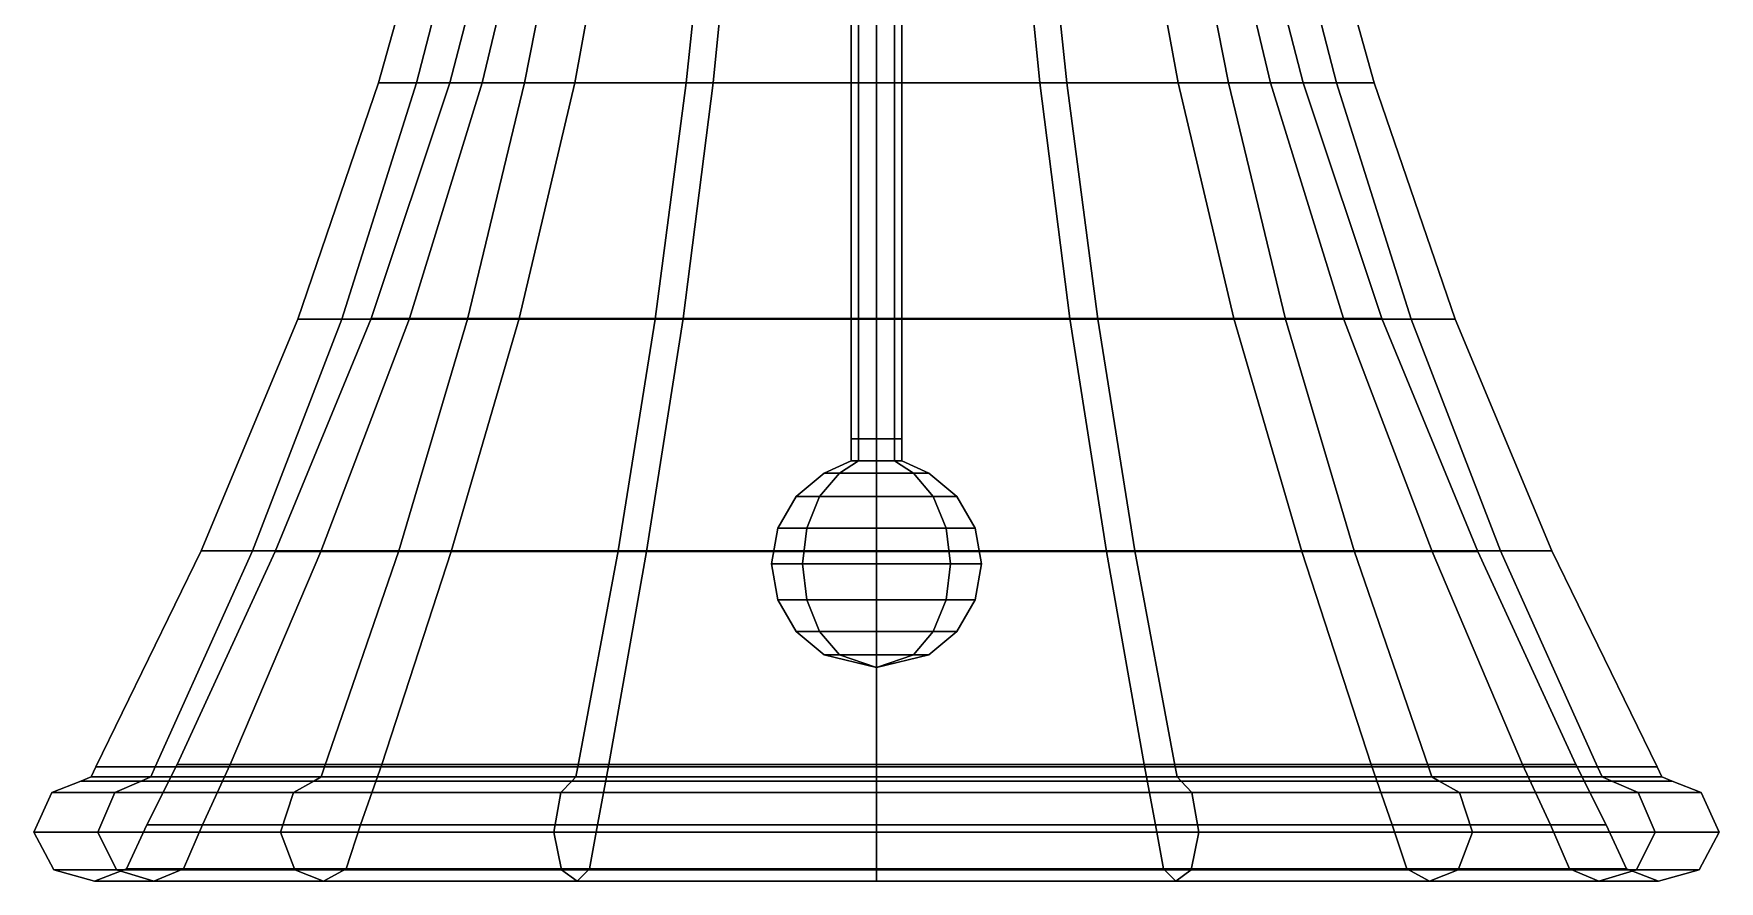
# Model space of a CAD drawing. Header units: metres. Extents: x -14.1 to 14.1, y -13.2 to 13.2.
# Drawn here: x 0.429 to 1.174, y -2.33 to -1.955 of the extents above; entities that cross this region are included whole.
import ezdxf

# ---------------------------------------------------------------- set-up
doc = ezdxf.new("R2010")
doc.units = ezdxf.units.M

msp = doc.modelspace()

# ---------------------------------------------------------------- linework, layer by layer
at = {"layer": 'bell3', "color": 25}
for points in [[(0.613069, -1.97705, 17.4095), (0.641111, -1.86886, 17.4095), (0.65332, -1.86886, 17.4709), (0.62738, -1.97705, 17.4816)], [(0.62738, -1.97705, 17.3374), (0.65332, -1.86886, 17.3481), (0.641111, -1.86886, 17.4095), (0.613069, -1.97705, 17.4095)], [(0.62738, -1.97705, 17.4816), (0.65332, -1.86886, 17.4709), (0.68807, -1.86886, 17.523), (0.668258, -1.97705, 17.5428)], [(0.668258, -1.97705, 17.2762), (0.68807, -1.86886, 17.296), (0.65332, -1.86886, 17.3481), (0.62738, -1.97705, 17.3374)], [(0.668258, -1.97705, 17.5428), (0.68807, -1.86886, 17.523), (0.740128, -1.86886, 17.5577), (0.729396, -1.97705, 17.5836)], [(0.729396, -1.97705, 17.2354), (0.740128, -1.86886, 17.2613), (0.68807, -1.86886, 17.296), (0.668258, -1.97705, 17.2762)], [(0.729396, -1.97705, 17.5836), (0.740128, -1.86886, 17.5577), (0.801535, -1.86886, 17.57), (0.801535, -1.97705, 17.598)], [(0.801535, -1.97705, 17.221), (0.801535, -1.86886, 17.2491), (0.740128, -1.86886, 17.2613), (0.729396, -1.97705, 17.2354)], [(0.873674, -1.97705, 17.2354), (0.86294, -1.86886, 17.2613), (0.801535, -1.86886, 17.2491), (0.801535, -1.97705, 17.221)], [(0.801535, -1.97705, 17.598), (0.801535, -1.86886, 17.57), (0.86294, -1.86886, 17.5577), (0.873674, -1.97705, 17.5836)], [(0.934855, -1.97705, 17.2762), (0.914998, -1.86886, 17.296), (0.86294, -1.86886, 17.2613), (0.873674, -1.97705, 17.2354)], [(0.873674, -1.97705, 17.5836), (0.86294, -1.86886, 17.5577), (0.914998, -1.86886, 17.523), (0.934855, -1.97705, 17.5428)], [(0.975688, -1.97705, 17.3374), (0.949794, -1.86886, 17.3481), (0.914998, -1.86886, 17.296), (0.934855, -1.97705, 17.2762)], [(0.934855, -1.97705, 17.5428), (0.914998, -1.86886, 17.523), (0.949794, -1.86886, 17.4709), (0.975688, -1.97705, 17.4816)], [(0.990044, -1.97705, 17.4095), (0.962003, -1.86886, 17.4095), (0.949794, -1.86886, 17.3481), (0.975688, -1.97705, 17.3374)], [(0.975688, -1.97705, 17.4816), (0.949794, -1.86886, 17.4709), (0.962003, -1.86886, 17.4095), (0.990044, -1.97705, 17.4095)], [(0.611235, -1.87101, 17.4095), (0.581584, -1.97705, 17.4095), (0.598355, -1.97705, 17.4937), (0.625727, -1.87101, 17.4823)], [(0.625727, -1.87101, 17.3367), (0.598355, -1.97705, 17.3253), (0.581584, -1.97705, 17.4095), (0.611235, -1.87101, 17.4095)], [(0.625727, -1.87101, 17.4823), (0.598355, -1.97705, 17.4937), (0.64603, -1.97705, 17.565), (0.666962, -1.87101, 17.5441)], [(0.666962, -1.87101, 17.2749), (0.64603, -1.97705, 17.254), (0.598355, -1.97705, 17.3253), (0.625727, -1.87101, 17.3367)], [(0.666962, -1.87101, 17.5441), (0.64603, -1.97705, 17.565), (0.71741, -1.97705, 17.6127), (0.728724, -1.87101, 17.5853)], [(0.728724, -1.87101, 17.2337), (0.71741, -1.97705, 17.2063), (0.64603, -1.97705, 17.254), (0.666962, -1.87101, 17.2749)], [(0.728724, -1.87101, 17.5853), (0.71741, -1.97705, 17.6127), (0.801535, -1.97705, 17.6295), (0.801535, -1.87101, 17.5998)], [(0.801535, -1.87101, 17.2192), (0.801535, -1.97705, 17.1896), (0.71741, -1.97705, 17.2063), (0.728724, -1.87101, 17.2337)], [(0.87439, -1.87101, 17.2337), (0.885704, -1.97705, 17.2063), (0.801535, -1.97705, 17.1896), (0.801535, -1.87101, 17.2192)], [(0.801535, -1.87101, 17.5998), (0.801535, -1.97705, 17.6295), (0.885704, -1.97705, 17.6127), (0.87439, -1.87101, 17.5853)], [(0.936108, -1.87101, 17.2749), (0.957084, -1.97705, 17.254), (0.885704, -1.97705, 17.2063), (0.87439, -1.87101, 17.2337)], [(0.87439, -1.87101, 17.5853), (0.885704, -1.97705, 17.6127), (0.957084, -1.97705, 17.565), (0.936108, -1.87101, 17.5441)], [(0.977343, -1.87101, 17.3367), (1.00476, -1.97705, 17.3253), (0.957084, -1.97705, 17.254), (0.936108, -1.87101, 17.2749)], [(0.936108, -1.87101, 17.5441), (0.957084, -1.97705, 17.565), (1.00476, -1.97705, 17.4937), (0.977343, -1.87101, 17.4823)], [(0.991878, -1.87101, 17.4095), (1.02148, -1.97705, 17.4095), (1.00476, -1.97705, 17.3253), (0.977343, -1.87101, 17.3367)], [(0.977343, -1.87101, 17.4823), (1.00476, -1.97705, 17.4937), (1.02148, -1.97705, 17.4095), (0.991878, -1.87101, 17.4095)], [(0.598355, -1.97705, 17.3253), (0.565393, -2.0813, 17.3117), (0.545939, -2.0813, 17.4095), (0.581584, -1.97705, 17.4095)], [(0.581584, -1.97705, 17.4095), (0.545939, -2.0813, 17.4095), (0.565393, -2.0813, 17.5073), (0.598355, -1.97705, 17.4937)], [(0.64603, -1.97705, 17.254), (0.620806, -2.0813, 17.2288), (0.565393, -2.0813, 17.3117), (0.598355, -1.97705, 17.3253)], [(0.598355, -1.97705, 17.4937), (0.565393, -2.0813, 17.5073), (0.620806, -2.0813, 17.5903), (0.64603, -1.97705, 17.565)], [(0.59527, -2.08103, 17.3241), (0.62738, -1.97705, 17.3374), (0.613069, -1.97705, 17.4095), (0.578275, -2.08103, 17.4095)], [(0.578275, -2.08103, 17.4095), (0.613069, -1.97705, 17.4095), (0.62738, -1.97705, 17.4816), (0.59527, -2.08103, 17.4949)], [(0.64366, -2.08103, 17.2516), (0.668258, -1.97705, 17.2762), (0.62738, -1.97705, 17.3374), (0.59527, -2.08103, 17.3241)], [(0.59527, -2.08103, 17.4949), (0.62738, -1.97705, 17.4816), (0.668258, -1.97705, 17.5428), (0.64366, -2.08103, 17.5674)], [(0.71741, -1.97705, 17.2063), (0.703724, -2.0813, 17.1734), (0.620806, -2.0813, 17.2288), (0.64603, -1.97705, 17.254)], [(0.64603, -1.97705, 17.565), (0.620806, -2.0813, 17.5903), (0.703724, -2.0813, 17.6457), (0.71741, -1.97705, 17.6127)], [(0.716112, -2.08103, 17.2032), (0.729396, -1.97705, 17.2354), (0.668258, -1.97705, 17.2762), (0.64366, -2.08103, 17.2516)], [(0.64366, -2.08103, 17.5674), (0.668258, -1.97705, 17.5428), (0.729396, -1.97705, 17.5836), (0.716112, -2.08103, 17.6158)], [(0.801535, -1.97705, 17.1896), (0.801535, -2.0813, 17.1539), (0.703724, -2.0813, 17.1734), (0.71741, -1.97705, 17.2063)], [(0.71741, -1.97705, 17.6127), (0.703724, -2.0813, 17.6457), (0.801535, -2.0813, 17.6651), (0.801535, -1.97705, 17.6295)], [(0.801535, -2.08103, 17.1862), (0.801535, -1.97705, 17.221), (0.729396, -1.97705, 17.2354), (0.716112, -2.08103, 17.2032)], [(0.716112, -2.08103, 17.6158), (0.729396, -1.97705, 17.5836), (0.801535, -1.97705, 17.598), (0.801535, -2.08103, 17.6328)], [(0.801535, -1.97705, 17.6295), (0.801535, -2.0813, 17.6651), (0.899389, -2.0813, 17.6457), (0.885704, -1.97705, 17.6127)], [(0.885704, -1.97705, 17.2063), (0.899389, -2.0813, 17.1734), (0.801535, -2.0813, 17.1539), (0.801535, -1.97705, 17.1896)], [(0.801535, -2.08103, 17.6328), (0.801535, -1.97705, 17.598), (0.873674, -1.97705, 17.5836), (0.887002, -2.08103, 17.6158)], [(0.887002, -2.08103, 17.2032), (0.873674, -1.97705, 17.2354), (0.801535, -1.97705, 17.221), (0.801535, -2.08103, 17.1862)], [(0.887002, -2.08103, 17.6158), (0.873674, -1.97705, 17.5836), (0.934855, -1.97705, 17.5428), (0.959409, -2.08103, 17.5674)], [(0.959409, -2.08103, 17.2516), (0.934855, -1.97705, 17.2762), (0.873674, -1.97705, 17.2354), (0.887002, -2.08103, 17.2032)], [(0.885704, -1.97705, 17.6127), (0.899389, -2.0813, 17.6457), (0.982307, -2.0813, 17.5903), (0.957084, -1.97705, 17.565)], [(0.957084, -1.97705, 17.254), (0.982307, -2.0813, 17.2288), (0.899389, -2.0813, 17.1734), (0.885704, -1.97705, 17.2063)], [(0.959409, -2.08103, 17.5674), (0.934855, -1.97705, 17.5428), (0.975688, -1.97705, 17.4816), (1.00785, -2.08103, 17.4949)], [(1.00785, -2.08103, 17.3241), (0.975688, -1.97705, 17.3374), (0.934855, -1.97705, 17.2762), (0.959409, -2.08103, 17.2516)], [(0.957084, -1.97705, 17.565), (0.982307, -2.0813, 17.5903), (1.03772, -2.0813, 17.5073), (1.00476, -1.97705, 17.4937)], [(1.00476, -1.97705, 17.3253), (1.03772, -2.0813, 17.3117), (0.982307, -2.0813, 17.2288), (0.957084, -1.97705, 17.254)], [(1.00785, -2.08103, 17.4949), (0.975688, -1.97705, 17.4816), (0.990044, -1.97705, 17.4095), (1.02484, -2.08103, 17.4095)], [(1.02484, -2.08103, 17.4095), (0.990044, -1.97705, 17.4095), (0.975688, -1.97705, 17.3374), (1.00785, -2.08103, 17.3241)], [(1.00476, -1.97705, 17.4937), (1.03772, -2.0813, 17.5073), (1.05718, -2.0813, 17.4095), (1.02148, -1.97705, 17.4095)], [(1.02148, -1.97705, 17.4095), (1.05718, -2.0813, 17.4095), (1.03772, -2.0813, 17.3117), (1.00476, -1.97705, 17.3253)], [(0.545939, -2.0813, 17.4095), (0.503138, -2.18372, 17.4095), (0.525814, -2.18372, 17.5237), (0.565393, -2.0813, 17.5073)], [(0.565393, -2.0813, 17.3117), (0.525814, -2.18372, 17.2953), (0.503138, -2.18372, 17.4095), (0.545939, -2.0813, 17.4095)], [(0.565393, -2.0813, 17.5073), (0.525814, -2.18372, 17.5237), (0.590528, -2.18372, 17.6205), (0.620806, -2.0813, 17.5903)], [(0.620806, -2.0813, 17.2288), (0.590528, -2.18372, 17.1985), (0.525814, -2.18372, 17.2953), (0.565393, -2.0813, 17.3117)], [(0.535831, -2.18394, 17.4095), (0.578275, -2.08103, 17.4095), (0.59527, -2.08103, 17.4949), (0.556046, -2.18394, 17.5112)], [(0.556046, -2.18394, 17.3078), (0.59527, -2.08103, 17.3241), (0.578275, -2.08103, 17.4095), (0.535831, -2.18394, 17.4095)], [(0.556046, -2.18394, 17.5112), (0.59527, -2.08103, 17.4949), (0.64366, -2.08103, 17.5674), (0.613651, -2.18394, 17.5974)], [(0.613651, -2.18394, 17.2216), (0.64366, -2.08103, 17.2516), (0.59527, -2.08103, 17.3241), (0.556046, -2.18394, 17.3078)], [(0.620806, -2.0813, 17.5903), (0.590528, -2.18372, 17.6205), (0.687355, -2.18372, 17.6852), (0.703724, -2.0813, 17.6457)], [(0.703724, -2.0813, 17.1734), (0.687355, -2.18372, 17.1338), (0.590528, -2.18372, 17.1985), (0.620806, -2.0813, 17.2288)], [(0.613651, -2.18394, 17.5974), (0.64366, -2.08103, 17.5674), (0.716112, -2.08103, 17.6158), (0.699879, -2.18394, 17.655)], [(0.699879, -2.18394, 17.164), (0.716112, -2.08103, 17.2032), (0.64366, -2.08103, 17.2516), (0.613651, -2.18394, 17.2216)], [(0.703724, -2.0813, 17.6457), (0.687355, -2.18372, 17.6852), (0.801535, -2.18372, 17.7079), (0.801535, -2.0813, 17.6651)], [(0.801535, -2.0813, 17.1539), (0.801535, -2.18372, 17.1111), (0.687355, -2.18372, 17.1338), (0.703724, -2.0813, 17.1734)], [(0.699879, -2.18394, 17.655), (0.716112, -2.08103, 17.6158), (0.801535, -2.08103, 17.6328), (0.801535, -2.18394, 17.6752)], [(0.801535, -2.18394, 17.1438), (0.801535, -2.08103, 17.1862), (0.716112, -2.08103, 17.2032), (0.699879, -2.18394, 17.164)], [(0.903235, -2.18394, 17.164), (0.887002, -2.08103, 17.2032), (0.801535, -2.08103, 17.1862), (0.801535, -2.18394, 17.1438)], [(0.801535, -2.18394, 17.6752), (0.801535, -2.08103, 17.6328), (0.887002, -2.08103, 17.6158), (0.903235, -2.18394, 17.655)], [(0.899389, -2.0813, 17.1734), (0.915758, -2.18372, 17.1338), (0.801535, -2.18372, 17.1111), (0.801535, -2.0813, 17.1539)], [(0.801535, -2.0813, 17.6651), (0.801535, -2.18372, 17.7079), (0.915758, -2.18372, 17.6852), (0.899389, -2.0813, 17.6457)], [(0.989463, -2.18394, 17.2216), (0.959409, -2.08103, 17.2516), (0.887002, -2.08103, 17.2032), (0.903235, -2.18394, 17.164)], [(0.903235, -2.18394, 17.655), (0.887002, -2.08103, 17.6158), (0.959409, -2.08103, 17.5674), (0.989463, -2.18394, 17.5974)], [(0.982307, -2.0813, 17.2288), (1.01259, -2.18372, 17.1985), (0.915758, -2.18372, 17.1338), (0.899389, -2.0813, 17.1734)], [(0.899389, -2.0813, 17.6457), (0.915758, -2.18372, 17.6852), (1.01259, -2.18372, 17.6205), (0.982307, -2.0813, 17.5903)], [(1.04707, -2.18394, 17.3078), (1.00785, -2.08103, 17.3241), (0.959409, -2.08103, 17.2516), (0.989463, -2.18394, 17.2216)], [(0.989463, -2.18394, 17.5974), (0.959409, -2.08103, 17.5674), (1.00785, -2.08103, 17.4949), (1.04707, -2.18394, 17.5112)], [(1.03772, -2.0813, 17.3117), (1.07726, -2.18372, 17.2953), (1.01259, -2.18372, 17.1985), (0.982307, -2.0813, 17.2288)], [(0.982307, -2.0813, 17.5903), (1.01259, -2.18372, 17.6205), (1.07726, -2.18372, 17.5237), (1.03772, -2.0813, 17.5073)], [(1.06728, -2.18394, 17.4095), (1.02484, -2.08103, 17.4095), (1.00785, -2.08103, 17.3241), (1.04707, -2.18394, 17.3078)], [(1.04707, -2.18394, 17.5112), (1.00785, -2.08103, 17.4949), (1.02484, -2.08103, 17.4095), (1.06728, -2.18394, 17.4095)], [(1.05718, -2.0813, 17.4095), (1.09997, -2.18372, 17.4095), (1.07726, -2.18372, 17.2953), (1.03772, -2.0813, 17.3117)], [(1.03772, -2.0813, 17.5073), (1.07726, -2.18372, 17.5237), (1.09997, -2.18372, 17.4095), (1.05718, -2.0813, 17.4095)], [(0.525814, -2.18372, 17.2953), (0.482923, -2.27907, 17.2775), (0.456715, -2.27907, 17.4095), (0.503138, -2.18372, 17.4095)], [(0.503138, -2.18372, 17.4095), (0.456715, -2.27907, 17.4095), (0.482923, -2.27907, 17.5415), (0.525814, -2.18372, 17.5237)], [(0.590528, -2.18372, 17.1985), (0.557701, -2.27907, 17.1656), (0.482923, -2.27907, 17.2775), (0.525814, -2.18372, 17.2953)], [(0.525814, -2.18372, 17.5237), (0.482923, -2.27907, 17.5415), (0.557701, -2.27907, 17.6534), (0.590528, -2.18372, 17.6205)], [(0.516064, -2.27804, 17.2913), (0.556046, -2.18394, 17.3078), (0.535831, -2.18394, 17.4095), (0.492539, -2.27804, 17.4095)], [(0.492539, -2.27804, 17.4095), (0.535831, -2.18394, 17.4095), (0.556046, -2.18394, 17.5112), (0.516064, -2.27804, 17.5277)], [(0.583059, -2.27804, 17.191), (0.613651, -2.18394, 17.2216), (0.556046, -2.18394, 17.3078), (0.516064, -2.27804, 17.2913)], [(0.516064, -2.27804, 17.5277), (0.556046, -2.18394, 17.5112), (0.613651, -2.18394, 17.5974), (0.583059, -2.27804, 17.628)], [(0.687355, -2.18372, 17.1338), (0.669556, -2.27907, 17.0909), (0.557701, -2.27907, 17.1656), (0.590528, -2.18372, 17.1985)], [(0.590528, -2.18372, 17.6205), (0.557701, -2.27907, 17.6534), (0.669556, -2.27907, 17.7281), (0.687355, -2.18372, 17.6852)], [(0.683285, -2.27804, 17.124), (0.699879, -2.18394, 17.164), (0.613651, -2.18394, 17.2216), (0.583059, -2.27804, 17.191)], [(0.583059, -2.27804, 17.628), (0.613651, -2.18394, 17.5974), (0.699879, -2.18394, 17.655), (0.683285, -2.27804, 17.695)], [(0.801535, -2.18372, 17.1111), (0.801535, -2.27907, 17.0646), (0.669556, -2.27907, 17.0909), (0.687355, -2.18372, 17.1338)], [(0.687355, -2.18372, 17.6852), (0.669556, -2.27907, 17.7281), (0.801535, -2.27907, 17.7544), (0.801535, -2.18372, 17.7079)], [(0.801535, -2.27804, 17.1005), (0.801535, -2.18394, 17.1438), (0.699879, -2.18394, 17.164), (0.683285, -2.27804, 17.124)], [(0.683285, -2.27804, 17.695), (0.699879, -2.18394, 17.655), (0.801535, -2.18394, 17.6752), (0.801535, -2.27804, 17.7185)], [(0.801535, -2.18372, 17.7079), (0.801535, -2.27907, 17.7544), (0.933514, -2.27907, 17.7281), (0.915758, -2.18372, 17.6852)], [(0.915758, -2.18372, 17.1338), (0.933514, -2.27907, 17.0909), (0.801535, -2.27907, 17.0646), (0.801535, -2.18372, 17.1111)], [(0.801535, -2.27804, 17.7185), (0.801535, -2.18394, 17.6752), (0.903235, -2.18394, 17.655), (0.919783, -2.27804, 17.695)], [(0.919783, -2.27804, 17.124), (0.903235, -2.18394, 17.164), (0.801535, -2.18394, 17.1438), (0.801535, -2.27804, 17.1005)], [(0.919783, -2.27804, 17.695), (0.903235, -2.18394, 17.655), (0.989463, -2.18394, 17.5974), (1.02005, -2.27804, 17.628)], [(1.02005, -2.27804, 17.191), (0.989463, -2.18394, 17.2216), (0.903235, -2.18394, 17.164), (0.919783, -2.27804, 17.124)], [(0.915758, -2.18372, 17.6852), (0.933514, -2.27907, 17.7281), (1.04537, -2.27907, 17.6534), (1.01259, -2.18372, 17.6205)], [(1.01259, -2.18372, 17.1985), (1.04537, -2.27907, 17.1656), (0.933514, -2.27907, 17.0909), (0.915758, -2.18372, 17.1338)], [(1.02005, -2.27804, 17.628), (0.989463, -2.18394, 17.5974), (1.04707, -2.18394, 17.5112), (1.08701, -2.27804, 17.5277)], [(1.08701, -2.27804, 17.2913), (1.04707, -2.18394, 17.3078), (0.989463, -2.18394, 17.2216), (1.02005, -2.27804, 17.191)], [(1.01259, -2.18372, 17.6205), (1.04537, -2.27907, 17.6534), (1.12015, -2.27907, 17.5415), (1.07726, -2.18372, 17.5237)], [(1.07726, -2.18372, 17.2953), (1.12015, -2.27907, 17.2775), (1.04537, -2.27907, 17.1656), (1.01259, -2.18372, 17.1985)], [(1.08701, -2.27804, 17.5277), (1.04707, -2.18394, 17.5112), (1.06728, -2.18394, 17.4095), (1.11053, -2.27804, 17.4095)], [(1.11053, -2.27804, 17.4095), (1.06728, -2.18394, 17.4095), (1.04707, -2.18394, 17.3078), (1.08701, -2.27804, 17.2913)], [(1.07726, -2.18372, 17.5237), (1.12015, -2.27907, 17.5415), (1.1464, -2.27907, 17.4095), (1.09997, -2.18372, 17.4095)], [(1.09997, -2.18372, 17.4095), (1.1464, -2.27907, 17.4095), (1.12015, -2.27907, 17.2775), (1.07726, -2.18372, 17.2953)], [(0.479256, -2.30469, 17.4095), (0.492539, -2.27804, 17.4095), (0.516064, -2.27804, 17.5277), (0.503764, -2.30469, 17.5329)], [(0.503764, -2.30469, 17.2862), (0.516064, -2.27804, 17.2913), (0.492539, -2.27804, 17.4095), (0.479256, -2.30469, 17.4095)], [(0.503764, -2.30469, 17.5329), (0.516064, -2.27804, 17.5277), (0.583059, -2.27804, 17.628), (0.573623, -2.30469, 17.6374)], [(0.573623, -2.30469, 17.1816), (0.583059, -2.27804, 17.191), (0.516064, -2.27804, 17.2913), (0.503764, -2.30469, 17.2862)], [(0.573623, -2.30469, 17.6374), (0.583059, -2.27804, 17.628), (0.683285, -2.27804, 17.695), (0.678231, -2.30469, 17.7073)], [(0.678231, -2.30469, 17.1117), (0.683285, -2.27804, 17.124), (0.583059, -2.27804, 17.191), (0.573623, -2.30469, 17.1816)], [(0.678231, -2.30469, 17.7073), (0.683285, -2.27804, 17.695), (0.801535, -2.27804, 17.7185), (0.801535, -2.30469, 17.7318)], [(0.801535, -2.30469, 17.0872), (0.801535, -2.27804, 17.1005), (0.683285, -2.27804, 17.124), (0.678231, -2.30469, 17.1117)], [(0.924883, -2.30469, 17.1117), (0.919783, -2.27804, 17.124), (0.801535, -2.27804, 17.1005), (0.801535, -2.30469, 17.0872)], [(0.801535, -2.30469, 17.7318), (0.801535, -2.27804, 17.7185), (0.919783, -2.27804, 17.695), (0.924883, -2.30469, 17.7073)], [(1.02945, -2.30469, 17.1816), (1.02005, -2.27804, 17.191), (0.919783, -2.27804, 17.124), (0.924883, -2.30469, 17.1117)], [(0.924883, -2.30469, 17.7073), (0.919783, -2.27804, 17.695), (1.02005, -2.27804, 17.628), (1.02945, -2.30469, 17.6374)], [(1.09935, -2.30469, 17.2862), (1.08701, -2.27804, 17.2913), (1.02005, -2.27804, 17.191), (1.02945, -2.30469, 17.1816)], [(1.02945, -2.30469, 17.6374), (1.02005, -2.27804, 17.628), (1.08701, -2.27804, 17.5277), (1.09935, -2.30469, 17.5329)], [(1.12386, -2.30469, 17.4095), (1.11053, -2.27804, 17.4095), (1.08701, -2.27804, 17.2913), (1.09935, -2.30469, 17.2862)], [(1.09935, -2.30469, 17.5329), (1.08701, -2.27804, 17.5277), (1.11053, -2.27804, 17.4095), (1.12386, -2.30469, 17.4095)], [(0.449962, -2.28533, 17.4095), (0.437261, -2.29043, 17.4095), (0.464989, -2.29043, 17.5489), (0.476751, -2.28533, 17.544)], [(0.476751, -2.28533, 17.275), (0.464989, -2.29043, 17.2701), (0.437261, -2.29043, 17.4095), (0.449962, -2.28533, 17.4095)], [(0.454524, -2.2835, 17.4095), (0.480956, -2.2835, 17.2767), (0.476751, -2.28533, 17.275), (0.449962, -2.28533, 17.4095)], [(0.480956, -2.2835, 17.5423), (0.454524, -2.2835, 17.4095), (0.449962, -2.28533, 17.4095), (0.476751, -2.28533, 17.544)], [(0.482923, -2.27907, 17.5415), (0.456715, -2.27907, 17.4095), (0.454524, -2.2835, 17.4095), (0.480956, -2.2835, 17.5423)], [(0.456715, -2.27907, 17.4095), (0.482923, -2.27907, 17.2775), (0.480956, -2.2835, 17.2767), (0.454524, -2.2835, 17.4095)], [(0.476751, -2.28533, 17.544), (0.464989, -2.29043, 17.5489), (0.543926, -2.29043, 17.6671), (0.55296, -2.28533, 17.6581)], [(0.55296, -2.28533, 17.1609), (0.543926, -2.29043, 17.1519), (0.464989, -2.29043, 17.2701), (0.476751, -2.28533, 17.275)], [(0.480956, -2.2835, 17.2767), (0.556181, -2.2835, 17.1641), (0.55296, -2.28533, 17.1609), (0.476751, -2.28533, 17.275)], [(0.556181, -2.2835, 17.6549), (0.480956, -2.2835, 17.5423), (0.476751, -2.28533, 17.544), (0.55296, -2.28533, 17.6581)], [(0.557701, -2.27907, 17.6534), (0.482923, -2.27907, 17.5415), (0.480956, -2.2835, 17.5423), (0.556181, -2.2835, 17.6549)], [(0.482923, -2.27907, 17.2775), (0.557701, -2.27907, 17.1656), (0.556181, -2.2835, 17.1641), (0.480956, -2.2835, 17.2767)], [(0.55296, -2.28533, 17.6581), (0.543926, -2.29043, 17.6671), (0.662131, -2.29043, 17.7461), (0.667005, -2.28533, 17.7343)], [(0.667005, -2.28533, 17.0847), (0.662131, -2.29043, 17.0729), (0.543926, -2.29043, 17.1519), (0.55296, -2.28533, 17.1609)], [(0.556181, -2.2835, 17.1641), (0.66875, -2.2835, 17.0889), (0.667005, -2.28533, 17.0847), (0.55296, -2.28533, 17.1609)], [(0.66875, -2.2835, 17.7301), (0.556181, -2.2835, 17.6549), (0.55296, -2.28533, 17.6581), (0.667005, -2.28533, 17.7343)], [(0.669556, -2.27907, 17.7281), (0.557701, -2.27907, 17.6534), (0.556181, -2.2835, 17.6549), (0.66875, -2.2835, 17.7301)], [(0.557701, -2.27907, 17.1656), (0.669556, -2.27907, 17.0909), (0.66875, -2.2835, 17.0889), (0.556181, -2.2835, 17.1641)], [(0.667005, -2.28533, 17.7343), (0.662131, -2.29043, 17.7461), (0.801535, -2.29043, 17.7738), (0.801535, -2.28533, 17.7611)], [(0.801535, -2.28533, 17.0579), (0.801535, -2.29043, 17.0452), (0.662131, -2.29043, 17.0729), (0.667005, -2.28533, 17.0847)], [(0.66875, -2.2835, 17.0889), (0.801535, -2.2835, 17.0625), (0.801535, -2.28533, 17.0579), (0.667005, -2.28533, 17.0847)], [(0.801535, -2.2835, 17.7565), (0.66875, -2.2835, 17.7301), (0.667005, -2.28533, 17.7343), (0.801535, -2.28533, 17.7611)], [(0.801535, -2.27907, 17.7544), (0.669556, -2.27907, 17.7281), (0.66875, -2.2835, 17.7301), (0.801535, -2.2835, 17.7565)], [(0.669556, -2.27907, 17.0909), (0.801535, -2.27907, 17.0646), (0.801535, -2.2835, 17.0625), (0.66875, -2.2835, 17.0889)], [(0.801535, -2.27907, 17.0646), (0.933514, -2.27907, 17.0909), (0.934318, -2.2835, 17.0889), (0.801535, -2.2835, 17.0625)], [(0.933514, -2.27907, 17.7281), (0.801535, -2.27907, 17.7544), (0.801535, -2.2835, 17.7565), (0.934318, -2.2835, 17.7301)], [(0.934318, -2.2835, 17.7301), (0.801535, -2.2835, 17.7565), (0.801535, -2.28533, 17.7611), (0.936108, -2.28533, 17.7343)], [(0.801535, -2.2835, 17.0625), (0.934318, -2.2835, 17.0889), (0.936108, -2.28533, 17.0847), (0.801535, -2.28533, 17.0579)], [(0.936108, -2.28533, 17.0847), (0.940938, -2.29043, 17.0729), (0.801535, -2.29043, 17.0452), (0.801535, -2.28533, 17.0579)], [(0.801535, -2.28533, 17.7611), (0.801535, -2.29043, 17.7738), (0.940938, -2.29043, 17.7461), (0.936108, -2.28533, 17.7343)], [(0.933514, -2.27907, 17.0909), (1.04537, -2.27907, 17.1656), (1.04693, -2.2835, 17.1641), (0.934318, -2.2835, 17.0889)], [(1.04537, -2.27907, 17.6534), (0.933514, -2.27907, 17.7281), (0.934318, -2.2835, 17.7301), (1.04693, -2.2835, 17.6549)], [(1.04693, -2.2835, 17.6549), (0.934318, -2.2835, 17.7301), (0.936108, -2.28533, 17.7343), (1.05015, -2.28533, 17.6581)], [(0.934318, -2.2835, 17.0889), (1.04693, -2.2835, 17.1641), (1.05015, -2.28533, 17.1609), (0.936108, -2.28533, 17.0847)], [(1.05015, -2.28533, 17.1609), (1.05914, -2.29043, 17.1519), (0.940938, -2.29043, 17.0729), (0.936108, -2.28533, 17.0847)], [(0.936108, -2.28533, 17.7343), (0.940938, -2.29043, 17.7461), (1.05914, -2.29043, 17.6671), (1.05015, -2.28533, 17.6581)], [(1.04537, -2.27907, 17.1656), (1.12015, -2.27907, 17.2775), (1.12211, -2.2835, 17.2767), (1.04693, -2.2835, 17.1641)], [(1.12015, -2.27907, 17.5415), (1.04537, -2.27907, 17.6534), (1.04693, -2.2835, 17.6549), (1.12211, -2.2835, 17.5423)], [(1.12211, -2.2835, 17.5423), (1.04693, -2.2835, 17.6549), (1.05015, -2.28533, 17.6581), (1.12636, -2.28533, 17.544)], [(1.04693, -2.2835, 17.1641), (1.12211, -2.2835, 17.2767), (1.12636, -2.28533, 17.275), (1.05015, -2.28533, 17.1609)], [(1.12636, -2.28533, 17.275), (1.13812, -2.29043, 17.2701), (1.05914, -2.29043, 17.1519), (1.05015, -2.28533, 17.1609)], [(1.05015, -2.28533, 17.6581), (1.05914, -2.29043, 17.6671), (1.13812, -2.29043, 17.5489), (1.12636, -2.28533, 17.544)], [(1.12015, -2.27907, 17.2775), (1.1464, -2.27907, 17.4095), (1.14855, -2.2835, 17.4095), (1.12211, -2.2835, 17.2767)], [(1.1464, -2.27907, 17.4095), (1.12015, -2.27907, 17.5415), (1.12211, -2.2835, 17.5423), (1.14855, -2.2835, 17.4095)], [(1.14855, -2.2835, 17.4095), (1.12211, -2.2835, 17.5423), (1.12636, -2.28533, 17.544), (1.15311, -2.28533, 17.4095)], [(1.12211, -2.2835, 17.2767), (1.14855, -2.2835, 17.4095), (1.15311, -2.28533, 17.4095), (1.12636, -2.28533, 17.275)], [(1.15311, -2.28533, 17.4095), (1.16585, -2.29043, 17.4095), (1.13812, -2.29043, 17.2701), (1.12636, -2.28533, 17.275)], [(1.12636, -2.28533, 17.544), (1.13812, -2.29043, 17.5489), (1.16585, -2.29043, 17.4095), (1.15311, -2.28533, 17.4095)], [(0.464989, -2.29043, 17.2701), (0.45752, -2.30787, 17.267), (0.42921, -2.30787, 17.4095), (0.437261, -2.29043, 17.4095)], [(0.437261, -2.29043, 17.4095), (0.42921, -2.30787, 17.4095), (0.45752, -2.30787, 17.552), (0.464989, -2.29043, 17.5489)], [(0.543926, -2.29043, 17.1519), (0.538247, -2.30787, 17.1462), (0.45752, -2.30787, 17.267), (0.464989, -2.29043, 17.2701)], [(0.464989, -2.29043, 17.5489), (0.45752, -2.30787, 17.552), (0.538247, -2.30787, 17.6728), (0.543926, -2.29043, 17.6671)], [(0.662131, -2.29043, 17.0729), (0.659045, -2.30787, 17.0655), (0.538247, -2.30787, 17.1462), (0.543926, -2.29043, 17.1519)], [(0.543926, -2.29043, 17.6671), (0.538247, -2.30787, 17.6728), (0.659045, -2.30787, 17.7535), (0.662131, -2.29043, 17.7461)], [(0.801535, -2.29043, 17.0452), (0.801535, -2.30787, 17.0372), (0.659045, -2.30787, 17.0655), (0.662131, -2.29043, 17.0729)], [(0.662131, -2.29043, 17.7461), (0.659045, -2.30787, 17.7535), (0.801535, -2.30787, 17.7819), (0.801535, -2.29043, 17.7738)], [(0.801535, -2.29043, 17.7738), (0.801535, -2.30787, 17.7819), (0.944024, -2.30787, 17.7535), (0.940938, -2.29043, 17.7461)], [(0.940938, -2.29043, 17.0729), (0.944024, -2.30787, 17.0655), (0.801535, -2.30787, 17.0372), (0.801535, -2.29043, 17.0452)], [(0.940938, -2.29043, 17.7461), (0.944024, -2.30787, 17.7535), (1.06482, -2.30787, 17.6728), (1.05914, -2.29043, 17.6671)], [(1.05914, -2.29043, 17.1519), (1.06482, -2.30787, 17.1462), (0.944024, -2.30787, 17.0655), (0.940938, -2.29043, 17.0729)], [(1.05914, -2.29043, 17.6671), (1.06482, -2.30787, 17.6728), (1.14555, -2.30787, 17.552), (1.13812, -2.29043, 17.5489)], [(1.13812, -2.29043, 17.2701), (1.14555, -2.30787, 17.267), (1.06482, -2.30787, 17.1462), (1.05914, -2.29043, 17.1519)], [(1.13812, -2.29043, 17.5489), (1.14555, -2.30787, 17.552), (1.1739, -2.30787, 17.4095), (1.16585, -2.29043, 17.4095)], [(1.16585, -2.29043, 17.4095), (1.1739, -2.30787, 17.4095), (1.14555, -2.30787, 17.267), (1.13812, -2.29043, 17.2701)], [(0.42921, -2.30787, 17.4095), (0.43811, -2.32455, 17.4095), (0.465794, -2.32455, 17.5486), (0.45752, -2.30787, 17.552)], [(0.45752, -2.30787, 17.267), (0.465794, -2.32455, 17.2704), (0.43811, -2.32455, 17.4095), (0.42921, -2.30787, 17.4095)], [(0.45752, -2.30787, 17.552), (0.465794, -2.32455, 17.5486), (0.544553, -2.32455, 17.6665), (0.538247, -2.30787, 17.6728)], [(0.538247, -2.30787, 17.1462), (0.544553, -2.32455, 17.1525), (0.465794, -2.32455, 17.2704), (0.45752, -2.30787, 17.267)], [(0.495401, -2.3241, 17.2827), (0.503764, -2.30469, 17.2862), (0.479256, -2.30469, 17.4095), (0.470178, -2.3241, 17.4095)], [(0.470178, -2.3241, 17.4095), (0.479256, -2.30469, 17.4095), (0.503764, -2.30469, 17.5329), (0.495401, -2.3241, 17.5363)], [(0.567228, -2.3241, 17.1752), (0.573623, -2.30469, 17.1816), (0.503764, -2.30469, 17.2862), (0.495401, -2.3241, 17.2827)], [(0.495401, -2.3241, 17.5363), (0.503764, -2.30469, 17.5329), (0.573623, -2.30469, 17.6374), (0.567228, -2.3241, 17.6438)], [(0.538247, -2.30787, 17.6728), (0.544553, -2.32455, 17.6665), (0.662444, -2.32455, 17.7453), (0.659045, -2.30787, 17.7535)], [(0.659045, -2.30787, 17.0655), (0.662444, -2.32455, 17.0737), (0.544553, -2.32455, 17.1525), (0.538247, -2.30787, 17.1462)], [(0.674744, -2.3241, 17.1033), (0.678231, -2.30469, 17.1117), (0.573623, -2.30469, 17.1816), (0.567228, -2.3241, 17.1752)], [(0.567228, -2.3241, 17.6438), (0.573623, -2.30469, 17.6374), (0.678231, -2.30469, 17.7073), (0.674744, -2.3241, 17.7157)], [(0.659045, -2.30787, 17.7535), (0.662444, -2.32455, 17.7453), (0.801535, -2.32455, 17.7729), (0.801535, -2.30787, 17.7819)], [(0.801535, -2.30787, 17.0372), (0.801535, -2.32455, 17.0461), (0.662444, -2.32455, 17.0737), (0.659045, -2.30787, 17.0655)], [(0.801535, -2.3241, 17.0781), (0.801535, -2.30469, 17.0872), (0.678231, -2.30469, 17.1117), (0.674744, -2.3241, 17.1033)], [(0.674744, -2.3241, 17.7157), (0.678231, -2.30469, 17.7073), (0.801535, -2.30469, 17.7318), (0.801535, -2.3241, 17.7409)], [(0.801535, -2.3241, 17.7409), (0.801535, -2.30469, 17.7318), (0.924883, -2.30469, 17.7073), (0.92837, -2.3241, 17.7157)], [(0.92837, -2.3241, 17.1033), (0.924883, -2.30469, 17.1117), (0.801535, -2.30469, 17.0872), (0.801535, -2.3241, 17.0781)], [(0.944024, -2.30787, 17.0655), (0.940625, -2.32455, 17.0737), (0.801535, -2.32455, 17.0461), (0.801535, -2.30787, 17.0372)], [(0.801535, -2.30787, 17.7819), (0.801535, -2.32455, 17.7729), (0.940625, -2.32455, 17.7453), (0.944024, -2.30787, 17.7535)], [(0.92837, -2.3241, 17.7157), (0.924883, -2.30469, 17.7073), (1.02945, -2.30469, 17.6374), (1.03589, -2.3241, 17.6438)], [(1.03589, -2.3241, 17.1752), (1.02945, -2.30469, 17.1816), (0.924883, -2.30469, 17.1117), (0.92837, -2.3241, 17.1033)], [(1.06482, -2.30787, 17.1462), (1.05852, -2.32455, 17.1525), (0.940625, -2.32455, 17.0737), (0.944024, -2.30787, 17.0655)], [(0.944024, -2.30787, 17.7535), (0.940625, -2.32455, 17.7453), (1.05852, -2.32455, 17.6665), (1.06482, -2.30787, 17.6728)], [(1.03589, -2.3241, 17.6438), (1.02945, -2.30469, 17.6374), (1.09935, -2.30469, 17.5329), (1.10771, -2.3241, 17.5363)], [(1.10771, -2.3241, 17.2827), (1.09935, -2.30469, 17.2862), (1.02945, -2.30469, 17.1816), (1.03589, -2.3241, 17.1752)], [(1.14555, -2.30787, 17.267), (1.13732, -2.32455, 17.2704), (1.05852, -2.32455, 17.1525), (1.06482, -2.30787, 17.1462)], [(1.06482, -2.30787, 17.6728), (1.05852, -2.32455, 17.6665), (1.13732, -2.32455, 17.5486), (1.14555, -2.30787, 17.552)], [(1.10771, -2.3241, 17.5363), (1.09935, -2.30469, 17.5329), (1.12386, -2.30469, 17.4095), (1.13294, -2.3241, 17.4095)], [(1.13294, -2.3241, 17.4095), (1.12386, -2.30469, 17.4095), (1.09935, -2.30469, 17.2862), (1.10771, -2.3241, 17.2827)], [(1.1739, -2.30787, 17.4095), (1.16496, -2.32455, 17.4095), (1.13732, -2.32455, 17.2704), (1.14555, -2.30787, 17.267)], [(1.14555, -2.30787, 17.552), (1.13732, -2.32455, 17.5486), (1.16496, -2.32455, 17.4095), (1.1739, -2.30787, 17.4095)], [(0.465794, -2.32455, 17.2704), (0.482343, -2.32961, 17.2773), (0.456045, -2.32961, 17.4095), (0.43811, -2.32455, 17.4095)], [(0.43811, -2.32455, 17.4095), (0.456045, -2.32961, 17.4095), (0.482343, -2.32961, 17.5417), (0.465794, -2.32455, 17.5486)], [(0.456045, -2.32961, 17.4095), (0.470178, -2.3241, 17.4095), (0.495401, -2.3241, 17.5363), (0.482343, -2.32961, 17.5417)], [(0.482343, -2.32961, 17.2773), (0.495401, -2.3241, 17.2827), (0.470178, -2.3241, 17.4095), (0.456045, -2.32961, 17.4095)], [(0.544553, -2.32455, 17.1525), (0.557254, -2.32961, 17.1652), (0.482343, -2.32961, 17.2773), (0.465794, -2.32455, 17.2704)], [(0.465794, -2.32455, 17.5486), (0.482343, -2.32961, 17.5417), (0.557254, -2.32961, 17.6538), (0.544553, -2.32455, 17.6665)], [(0.482343, -2.32961, 17.5417), (0.495401, -2.3241, 17.5363), (0.567228, -2.3241, 17.6438), (0.557254, -2.32961, 17.6538)], [(0.557254, -2.32961, 17.1652), (0.567228, -2.3241, 17.1752), (0.495401, -2.3241, 17.2827), (0.482343, -2.32961, 17.2773)], [(0.662444, -2.32455, 17.0737), (0.669331, -2.32961, 17.0903), (0.557254, -2.32961, 17.1652), (0.544553, -2.32455, 17.1525)], [(0.544553, -2.32455, 17.6665), (0.557254, -2.32961, 17.6538), (0.669331, -2.32961, 17.7287), (0.662444, -2.32455, 17.7453)], [(0.557254, -2.32961, 17.6538), (0.567228, -2.3241, 17.6438), (0.674744, -2.3241, 17.7157), (0.669331, -2.32961, 17.7287)], [(0.669331, -2.32961, 17.0903), (0.674744, -2.3241, 17.1033), (0.567228, -2.3241, 17.1752), (0.557254, -2.32961, 17.1652)], [(0.801535, -2.32455, 17.0461), (0.801535, -2.32961, 17.064), (0.669331, -2.32961, 17.0903), (0.662444, -2.32455, 17.0737)], [(0.662444, -2.32455, 17.7453), (0.669331, -2.32961, 17.7287), (0.801535, -2.32961, 17.755), (0.801535, -2.32455, 17.7729)], [(0.669331, -2.32961, 17.7287), (0.674744, -2.3241, 17.7157), (0.801535, -2.3241, 17.7409), (0.801535, -2.32961, 17.755)], [(0.801535, -2.32961, 17.064), (0.801535, -2.3241, 17.0781), (0.674744, -2.3241, 17.1033), (0.669331, -2.32961, 17.0903)], [(0.933738, -2.32961, 17.0903), (0.92837, -2.3241, 17.1033), (0.801535, -2.3241, 17.0781), (0.801535, -2.32961, 17.064)], [(0.801535, -2.32961, 17.755), (0.801535, -2.3241, 17.7409), (0.92837, -2.3241, 17.7157), (0.933738, -2.32961, 17.7287)], [(0.801535, -2.32455, 17.7729), (0.801535, -2.32961, 17.755), (0.933738, -2.32961, 17.7287), (0.940625, -2.32455, 17.7453)], [(0.940625, -2.32455, 17.0737), (0.933738, -2.32961, 17.0903), (0.801535, -2.32961, 17.064), (0.801535, -2.32455, 17.0461)], [(1.04586, -2.32961, 17.1652), (1.03589, -2.3241, 17.1752), (0.92837, -2.3241, 17.1033), (0.933738, -2.32961, 17.0903)], [(0.933738, -2.32961, 17.7287), (0.92837, -2.3241, 17.7157), (1.03589, -2.3241, 17.6438), (1.04586, -2.32961, 17.6538)], [(0.940625, -2.32455, 17.7453), (0.933738, -2.32961, 17.7287), (1.04586, -2.32961, 17.6538), (1.05852, -2.32455, 17.6665)], [(1.05852, -2.32455, 17.1525), (1.04586, -2.32961, 17.1652), (0.933738, -2.32961, 17.0903), (0.940625, -2.32455, 17.0737)], [(1.12073, -2.32961, 17.2773), (1.10771, -2.3241, 17.2827), (1.03589, -2.3241, 17.1752), (1.04586, -2.32961, 17.1652)], [(1.04586, -2.32961, 17.6538), (1.03589, -2.3241, 17.6438), (1.10771, -2.3241, 17.5363), (1.12073, -2.32961, 17.5417)], [(1.05852, -2.32455, 17.6665), (1.04586, -2.32961, 17.6538), (1.12073, -2.32961, 17.5417), (1.13732, -2.32455, 17.5486)], [(1.13732, -2.32455, 17.2704), (1.12073, -2.32961, 17.2773), (1.04586, -2.32961, 17.1652), (1.05852, -2.32455, 17.1525)], [(1.14702, -2.32961, 17.4095), (1.13294, -2.3241, 17.4095), (1.10771, -2.3241, 17.2827), (1.12073, -2.32961, 17.2773)], [(1.12073, -2.32961, 17.5417), (1.10771, -2.3241, 17.5363), (1.13294, -2.3241, 17.4095), (1.14702, -2.32961, 17.4095)], [(1.13732, -2.32455, 17.5486), (1.12073, -2.32961, 17.5417), (1.14702, -2.32961, 17.4095), (1.16496, -2.32455, 17.4095)], [(1.16496, -2.32455, 17.4095), (1.14702, -2.32961, 17.4095), (1.12073, -2.32961, 17.2773), (1.13732, -2.32455, 17.2704)]]:
    msp.add_3dface(points, dxfattribs=at)
at = {"layer": 'clap3', "color": 14}
for points in [[(0.790354, -2.13416, 17.4095), (0.790354, -1.64413, 17.4095), (0.793618, -1.64413, 17.4016), (0.793618, -2.13416, 17.4016)], [(0.793618, -2.13416, 17.4174), (0.793618, -1.64413, 17.4174), (0.790354, -1.64413, 17.4095), (0.790354, -2.13416, 17.4095)], [(0.801535, -2.13416, 17.4207), (0.801535, -1.64413, 17.4207), (0.793618, -1.64413, 17.4174), (0.793618, -2.13416, 17.4174)], [(0.793618, -2.13416, 17.4016), (0.793618, -1.64413, 17.4016), (0.801535, -1.64413, 17.3983), (0.801535, -2.13416, 17.3983)], [(0.809451, -2.13416, 17.4174), (0.809451, -1.64413, 17.4174), (0.801535, -1.64413, 17.4207), (0.801535, -2.13416, 17.4207)], [(0.801535, -2.13416, 17.3983), (0.801535, -1.64413, 17.3983), (0.809451, -1.64413, 17.4016), (0.809451, -2.13416, 17.4016)], [(0.81276, -2.13416, 17.4095), (0.81276, -1.64413, 17.4095), (0.809451, -1.64413, 17.4174), (0.809451, -2.13416, 17.4174)], [(0.809451, -2.13416, 17.4016), (0.809451, -1.64413, 17.4016), (0.81276, -1.64413, 17.4095), (0.81276, -2.13416, 17.4095)], [(0.793618, -2.14387, 17.4174), (0.793618, -2.13416, 17.4174), (0.790354, -2.13416, 17.4095), (0.790354, -2.14387, 17.4095)], [(0.790354, -2.14387, 17.4095), (0.790354, -2.13416, 17.4095), (0.793618, -2.13416, 17.4016), (0.793618, -2.14387, 17.4016)], [(0.793618, -2.14387, 17.4016), (0.793618, -2.13416, 17.4016), (0.801535, -2.13416, 17.3983), (0.801535, -2.14387, 17.3983)], [(0.801535, -2.14387, 17.4207), (0.801535, -2.13416, 17.4207), (0.793618, -2.13416, 17.4174), (0.793618, -2.14387, 17.4174)], [(0.801535, -2.14387, 17.3983), (0.801535, -2.13416, 17.3983), (0.809451, -2.13416, 17.4016), (0.809451, -2.14387, 17.4016)], [(0.809451, -2.14387, 17.4174), (0.809451, -2.13416, 17.4174), (0.801535, -2.13416, 17.4207), (0.801535, -2.14387, 17.4207)], [(0.809451, -2.14387, 17.4016), (0.809451, -2.13416, 17.4016), (0.81276, -2.13416, 17.4095), (0.81276, -2.14387, 17.4095)], [(0.81276, -2.14387, 17.4095), (0.81276, -2.13416, 17.4095), (0.809451, -2.13416, 17.4174), (0.809451, -2.14387, 17.4174)], [(0.793618, -2.14387, 17.4016), (0.785166, -2.14932, 17.3931), (0.778368, -2.14932, 17.4095), (0.790354, -2.14387, 17.4095)], [(0.790354, -2.14387, 17.4095), (0.778368, -2.14932, 17.4095), (0.785166, -2.14932, 17.4259), (0.793618, -2.14387, 17.4174)], [(0.793618, -2.14387, 17.4174), (0.785166, -2.14932, 17.4259), (0.801535, -2.14932, 17.4327), (0.801535, -2.14387, 17.4207)], [(0.801535, -2.14387, 17.3983), (0.801535, -2.14932, 17.3863), (0.785166, -2.14932, 17.3931), (0.793618, -2.14387, 17.4016)], [(0.801535, -2.14387, 17.4207), (0.801535, -2.14932, 17.4327), (0.817948, -2.14932, 17.4259), (0.809451, -2.14387, 17.4174)], [(0.809451, -2.14387, 17.4016), (0.817948, -2.14932, 17.3931), (0.801535, -2.14932, 17.3863), (0.801535, -2.14387, 17.3983)], [(0.809451, -2.14387, 17.4174), (0.817948, -2.14932, 17.4259), (0.824701, -2.14932, 17.4095), (0.81276, -2.14387, 17.4095)], [(0.81276, -2.14387, 17.4095), (0.824701, -2.14932, 17.4095), (0.817948, -2.14932, 17.3931), (0.809451, -2.14387, 17.4016)], [(0.785166, -2.14932, 17.3931), (0.776445, -2.1597, 17.3844), (0.766024, -2.1597, 17.4095), (0.778368, -2.14932, 17.4095)], [(0.778368, -2.14932, 17.4095), (0.766024, -2.1597, 17.4095), (0.776445, -2.1597, 17.4346), (0.785166, -2.14932, 17.4259)], [(0.801535, -2.14932, 17.3863), (0.801535, -2.1597, 17.374), (0.776445, -2.1597, 17.3844), (0.785166, -2.14932, 17.3931)], [(0.785166, -2.14932, 17.4259), (0.776445, -2.1597, 17.4346), (0.801535, -2.1597, 17.445), (0.801535, -2.14932, 17.4327)], [(0.801535, -2.14932, 17.4327), (0.801535, -2.1597, 17.445), (0.826625, -2.1597, 17.4346), (0.817948, -2.14932, 17.4259)], [(0.817948, -2.14932, 17.3931), (0.826625, -2.1597, 17.3844), (0.801535, -2.1597, 17.374), (0.801535, -2.14932, 17.3863)], [(0.817948, -2.14932, 17.4259), (0.826625, -2.1597, 17.4346), (0.837046, -2.1597, 17.4095), (0.824701, -2.14932, 17.4095)], [(0.824701, -2.14932, 17.4095), (0.837046, -2.1597, 17.4095), (0.826625, -2.1597, 17.3844), (0.817948, -2.14932, 17.3931)], [(0.766024, -2.1597, 17.4095), (0.757975, -2.17366, 17.4095), (0.770764, -2.17366, 17.4403), (0.776445, -2.1597, 17.4346)], [(0.776445, -2.1597, 17.3844), (0.770764, -2.17366, 17.3787), (0.757975, -2.17366, 17.4095), (0.766024, -2.1597, 17.4095)], [(0.776445, -2.1597, 17.4346), (0.770764, -2.17366, 17.4403), (0.801535, -2.17366, 17.4531), (0.801535, -2.1597, 17.445)], [(0.801535, -2.1597, 17.374), (0.801535, -2.17366, 17.3659), (0.770764, -2.17366, 17.3787), (0.776445, -2.1597, 17.3844)], [(0.826625, -2.1597, 17.3844), (0.83235, -2.17366, 17.3787), (0.801535, -2.17366, 17.3659), (0.801535, -2.1597, 17.374)], [(0.801535, -2.1597, 17.445), (0.801535, -2.17366, 17.4531), (0.83235, -2.17366, 17.4403), (0.826625, -2.1597, 17.4346)], [(0.837046, -2.1597, 17.4095), (0.845096, -2.17366, 17.4095), (0.83235, -2.17366, 17.3787), (0.826625, -2.1597, 17.3844)], [(0.826625, -2.1597, 17.4346), (0.83235, -2.17366, 17.4403), (0.845096, -2.17366, 17.4095), (0.837046, -2.1597, 17.4095)], [(0.770764, -2.17366, 17.3787), (0.768797, -2.18949, 17.3767), (0.755201, -2.18949, 17.4095), (0.757975, -2.17366, 17.4095)], [(0.757975, -2.17366, 17.4095), (0.755201, -2.18949, 17.4095), (0.768797, -2.18949, 17.4423), (0.770764, -2.17366, 17.4403)], [(0.801535, -2.17366, 17.3659), (0.801535, -2.18949, 17.3632), (0.768797, -2.18949, 17.3767), (0.770764, -2.17366, 17.3787)], [(0.770764, -2.17366, 17.4403), (0.768797, -2.18949, 17.4423), (0.801535, -2.18949, 17.4559), (0.801535, -2.17366, 17.4531)], [(0.801535, -2.17366, 17.4531), (0.801535, -2.18949, 17.4559), (0.834316, -2.18949, 17.4423), (0.83235, -2.17366, 17.4403)], [(0.83235, -2.17366, 17.3787), (0.834316, -2.18949, 17.3767), (0.801535, -2.18949, 17.3632), (0.801535, -2.17366, 17.3659)], [(0.83235, -2.17366, 17.4403), (0.834316, -2.18949, 17.4423), (0.847913, -2.18949, 17.4095), (0.845096, -2.17366, 17.4095)], [(0.845096, -2.17366, 17.4095), (0.847913, -2.18949, 17.4095), (0.834316, -2.18949, 17.3767), (0.83235, -2.17366, 17.3787)], [(0.755201, -2.18949, 17.4095), (0.757975, -2.20536, 17.4095), (0.770764, -2.20536, 17.4403), (0.768797, -2.18949, 17.4423)], [(0.768797, -2.18949, 17.3767), (0.770764, -2.20536, 17.3787), (0.757975, -2.20536, 17.4095), (0.755201, -2.18949, 17.4095)], [(0.768797, -2.18949, 17.4423), (0.770764, -2.20536, 17.4403), (0.801535, -2.20536, 17.4531), (0.801535, -2.18949, 17.4559)], [(0.801535, -2.18949, 17.3632), (0.801535, -2.20536, 17.3659), (0.770764, -2.20536, 17.3787), (0.768797, -2.18949, 17.3767)], [(0.834316, -2.18949, 17.3767), (0.83235, -2.20536, 17.3787), (0.801535, -2.20536, 17.3659), (0.801535, -2.18949, 17.3632)], [(0.801535, -2.18949, 17.4559), (0.801535, -2.20536, 17.4531), (0.83235, -2.20536, 17.4403), (0.834316, -2.18949, 17.4423)], [(0.847913, -2.18949, 17.4095), (0.845096, -2.20536, 17.4095), (0.83235, -2.20536, 17.3787), (0.834316, -2.18949, 17.3767)], [(0.834316, -2.18949, 17.4423), (0.83235, -2.20536, 17.4403), (0.845096, -2.20536, 17.4095), (0.847913, -2.18949, 17.4095)], [(0.770764, -2.20536, 17.3787), (0.776445, -2.21927, 17.3844), (0.766024, -2.21927, 17.4095), (0.757975, -2.20536, 17.4095)], [(0.757975, -2.20536, 17.4095), (0.766024, -2.21927, 17.4095), (0.776445, -2.21927, 17.4346), (0.770764, -2.20536, 17.4403)], [(0.801535, -2.20536, 17.3659), (0.801535, -2.21927, 17.374), (0.776445, -2.21927, 17.3844), (0.770764, -2.20536, 17.3787)], [(0.770764, -2.20536, 17.4403), (0.776445, -2.21927, 17.4346), (0.801535, -2.21927, 17.445), (0.801535, -2.20536, 17.4531)], [(0.801535, -2.20536, 17.4531), (0.801535, -2.21927, 17.445), (0.826625, -2.21927, 17.4346), (0.83235, -2.20536, 17.4403)], [(0.83235, -2.20536, 17.3787), (0.826625, -2.21927, 17.3844), (0.801535, -2.21927, 17.374), (0.801535, -2.20536, 17.3659)], [(0.83235, -2.20536, 17.4403), (0.826625, -2.21927, 17.4346), (0.837046, -2.21927, 17.4095), (0.845096, -2.20536, 17.4095)], [(0.845096, -2.20536, 17.4095), (0.837046, -2.21927, 17.4095), (0.826625, -2.21927, 17.3844), (0.83235, -2.20536, 17.3787)], [(0.766024, -2.21927, 17.4095), (0.778368, -2.2296, 17.4095), (0.785166, -2.2296, 17.4259), (0.776445, -2.21927, 17.4346)], [(0.776445, -2.21927, 17.3844), (0.785166, -2.2296, 17.3931), (0.778368, -2.2296, 17.4095), (0.766024, -2.21927, 17.4095)], [(0.776445, -2.21927, 17.4346), (0.785166, -2.2296, 17.4259), (0.801535, -2.2296, 17.4327), (0.801535, -2.21927, 17.445)], [(0.801535, -2.21927, 17.374), (0.801535, -2.2296, 17.3863), (0.785166, -2.2296, 17.3931), (0.776445, -2.21927, 17.3844)], [(0.826625, -2.21927, 17.3844), (0.817948, -2.2296, 17.3931), (0.801535, -2.2296, 17.3863), (0.801535, -2.21927, 17.374)], [(0.801535, -2.21927, 17.445), (0.801535, -2.2296, 17.4327), (0.817948, -2.2296, 17.4259), (0.826625, -2.21927, 17.4346)], [(0.837046, -2.21927, 17.4095), (0.824701, -2.2296, 17.4095), (0.817948, -2.2296, 17.3931), (0.826625, -2.21927, 17.3844)], [(0.826625, -2.21927, 17.4346), (0.817948, -2.2296, 17.4259), (0.824701, -2.2296, 17.4095), (0.837046, -2.21927, 17.4095)], [(0.785166, -2.2296, 17.3931), (0.801535, -2.23515, 17.4095), (0.778368, -2.2296, 17.4095)], [(0.778368, -2.2296, 17.4095), (0.801535, -2.23515, 17.4095), (0.785166, -2.2296, 17.4259)], [(0.801535, -2.2296, 17.3863), (0.801535, -2.23515, 17.4095), (0.785166, -2.2296, 17.3931)], [(0.785166, -2.2296, 17.4259), (0.801535, -2.23515, 17.4095), (0.801535, -2.2296, 17.4327)], [(0.801535, -2.2296, 17.4327), (0.801535, -2.23515, 17.4095), (0.817948, -2.2296, 17.4259)], [(0.817948, -2.2296, 17.4259), (0.801535, -2.23515, 17.4095), (0.824701, -2.2296, 17.4095)], [(0.824701, -2.2296, 17.4095), (0.801535, -2.23515, 17.4095), (0.817948, -2.2296, 17.3931)], [(0.817948, -2.2296, 17.3931), (0.801535, -2.23515, 17.4095), (0.801535, -2.2296, 17.3863)]]:
    msp.add_3dface(points, dxfattribs=at)

doc.saveas('drawing.dxf')
